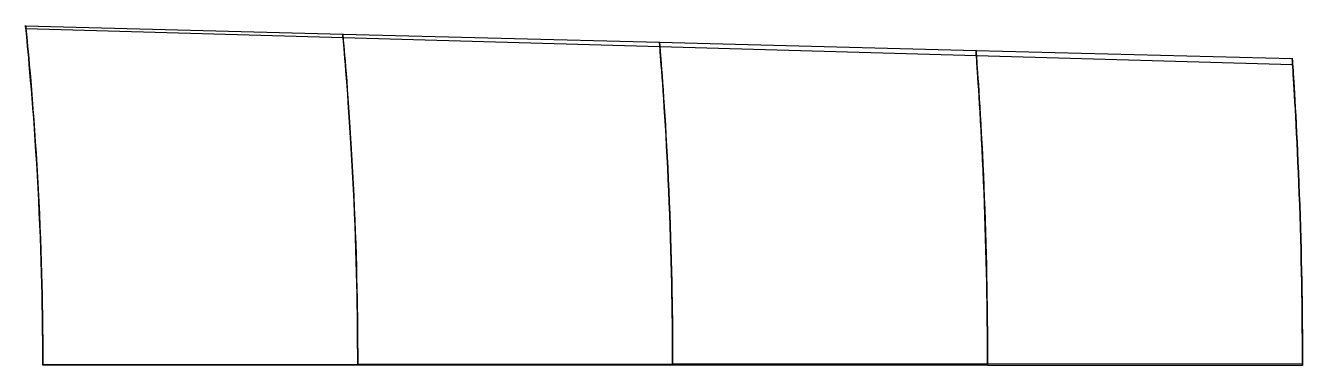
# Model space of a CAD drawing. Extents: x 296 to 410, y 0 to 30.
import ezdxf

# ---------------------------------------------------------------- set-up
doc = ezdxf.new("R2010")
doc.units = 0

msp = doc.modelspace()

# ---------------------------------------------------------------- linework, layer by layer
at = {"layer": '1', "color": 2}
for points in [[(296.469163, 30.166792, 34.838291), (296.468089, 30.177345, 34.859274), (296.467387, 30.18424, 34.881735), (296.467077, 30.187281, 34.905037), (296.467169, 30.186383, 34.928515), (296.467659, 30.181571, 34.951502), (296.468533, 30.172984, 34.973348), (296.469766, 30.160866, 34.99343), (296.471322, 30.145565, 35.011182), (296.473157, 30.127515, 35.0261), (296.475218, 30.10723, 35.037762), (296.477445, 30.085289, 35.04584), (296.479776, 30.062313, 35.050104), (296.482143, 30.038955, 35.050436), (296.48448, 30.015877, 35.046827), (296.486721, 29.993734, 35.039379), (296.488803, 29.973153, 35.028303), (296.490666, 29.954715, 35.013912), (296.492259, 29.938944, 34.996614)], [(324.668622, 29.432738, 35.532154), (324.667505, 29.44505, 35.559416), (324.666815, 29.452664, 35.588348), (324.66657, 29.455366, 35.618142), (324.666777, 29.453082, 35.647963), (324.66743, 29.445877, 35.676977), (324.668512, 29.433954, 35.704374), (324.669989, 29.417649, 35.729389), (324.671822, 29.397419, 35.751327), (324.673956, 29.373833, 35.769575), (324.676333, 29.347551, 35.783627), (324.678885, 29.319308, 35.793094), (324.681539, 29.289895, 35.797712), (324.684223, 29.260132, 35.797355), (324.68686, 29.230851, 35.792034), (324.689379, 29.202866, 35.781898), (324.691708, 29.176959, 35.767229), (324.693784, 29.15385, 35.748435), (324.695549, 29.134182, 35.726039)], [(352.834405, 28.703355, 36.2249), (352.833288, 28.717078, 36.258834), (352.832642, 28.725018, 36.294567), (352.832484, 28.726956, 36.331113), (352.832819, 28.722839, 36.367467), (352.833638, 28.712784, 36.402626), (352.834916, 28.697068, 36.435625), (352.836619, 28.676128, 36.465557), (352.838697, 28.650542, 36.491603), (352.841094, 28.621017, 36.51305), (352.84374, 28.588368, 36.529312), (352.846564, 28.553494, 36.539945), (352.849487, 28.517355, 36.54466), (352.852428, 28.480944, 36.543332), (352.855306, 28.44526, 36.535997), (352.858044, 28.411283, 36.522857), (352.860566, 28.379943, 36.504273), (352.862804, 28.352099, 36.480754), (352.864698, 28.328512, 36.452943)], [(380.974023, 27.978459, 36.916538), (380.972936, 27.993245, 36.957527), (380.972358, 28.001122, 37.00038), (380.972302, 28.001875, 37.043933), (380.972772, 27.995486, 37.087003), (380.973753, 27.98213, 37.128425), (380.975218, 27.962173, 37.167078), (380.977127, 27.936157, 37.201916), (380.979425, 27.904793, 37.232002), (380.98205, 27.868933, 37.256525), (380.984929, 27.82955, 37.274826), (380.987983, 27.787713, 37.286415), (380.991128, 27.744554, 37.290982), (380.99428, 27.701243, 37.288408), (380.997352, 27.658948, 37.278763), (381.000264, 27.618812, 37.26231), (381.002937, 27.581917, 37.239493), (381.0053, 27.549258, 37.210926), (381.00729, 27.521714, 37.177379)], [(409.092908, 27.257895, 37.607002), (409.091875, 27.273394, 37.655436), (409.09138, 27.280815, 37.705734), (409.091437, 27.279961, 37.756553), (409.092044, 27.270856, 37.806534), (409.093184, 27.253747, 37.854344), (409.094826, 27.229092, 37.898711), (409.096924, 27.197555, 37.938453), (409.09942, 27.159982, 37.972517), (409.102246, 27.117377, 38), (409.105326, 27.070881, 38.020177), (409.108575, 27.021736, 38.032516), (409.111906, 26.971251, 38.036695), (409.115231, 26.920772, 38.032605), (409.118461, 26.871642, 38.02036), (409.121511, 26.825165, 38.000285), (409.124301, 26.782576, 37.972915), (409.126759, 26.745004, 37.938975), (409.128821, 26.713446, 37.899365)]]:
    msp.add_polyline3d(points, dxfattribs=at)
at = {"layer": '1', "color": 3}
for points in [[(297.999991, 0.074236, 3.224531), (297.999926, 0.21054, 3.308436), (297.999672, 0.44238, 3.451851), (297.99901, 0.768108, 3.654837), (297.997643, 1.185224, 3.91765), (297.99521, 1.689553, 4.241775), (297.991316, 2.275054, 4.63009), (297.985535, 2.93615, 5.083962), (297.977396, 3.670389, 5.600117), (297.966466, 4.470454, 6.180344), (297.952334, 5.32979, 6.82461), (297.93456, 6.244827, 7.528616), (297.912922, 7.203518, 8.297112), (297.887056, 8.203755, 9.122652), (297.856787, 9.237668, 10.003791), (297.822082, 10.29599, 10.939922), (297.782748, 11.376942, 11.921799), (297.739034, 12.468676, 12.950582), (297.690825, 13.571033, 14.014752), (297.638537, 14.67315, 15.113704), (297.582323, 15.772164, 16.23844), (297.522628, 16.860769, 17.384358), (297.459963, 17.932378, 18.546018), (297.394767, 18.982947, 19.71559), (297.327797, 20.004534, 20.888946), (297.259457, 20.995601, 22.056257), (297.190691, 21.947507, 23.214272), (297.121869, 22.860333, 24.352353), (297.053882, 23.727436, 25.466044), (296.987253, 24.547332, 26.546892), (296.922543, 25.318044, 27.587383), (296.860593, 26.034371, 28.583048), (296.801588, 26.698635, 29.52401), (296.746339, 27.305866, 30.406674), (296.695167, 27.856377, 31.223937), (296.648334, 28.350764, 31.969168), (296.606392, 28.786252, 32.638863), (296.569633, 29.162522, 33.228318), (296.538178, 29.480655, 33.732496), (296.512244, 29.740364, 34.148023), (296.492013, 29.941381, 34.472162), (296.477621, 30.08355, 34.702755), (296.469163, 30.166792, 34.838291)], [(325.999986, 0.094222, 2.423551), (325.999917, 0.23214, 2.510024), (325.999666, 0.466752, 2.657929), (325.999028, 0.796258, 2.867374), (325.997725, 1.217914, 3.138818), (325.995426, 1.726865, 3.47432), (325.991773, 2.315967, 3.877661), (325.986385, 2.979356, 4.350233), (325.978833, 3.714852, 4.888493), (325.968743, 4.514285, 5.494773), (325.955762, 5.370394, 6.169467), (325.9395, 6.2803, 6.907496), (325.919801, 7.230712, 7.714139), (325.896376, 8.219009, 8.582546), (325.869051, 9.239118, 9.508996), (325.837904, 10.279109, 10.495082), (325.802706, 11.340065, 11.528745), (325.763775, 12.408185, 12.612405), (325.720981, 13.4849, 13.733187), (325.674701, 14.559844, 14.889435), (325.625133, 15.629229, 16.073061), (325.572612, 16.687543, 17.277472), (325.517703, 17.726389, 18.498613), (325.460686, 18.744118, 19.726481), (325.402367, 19.730671, 20.958404), (325.34295, 20.687307, 22.182322), (325.28344, 21.602858, 23.396626), (325.223971, 22.480401, 24.588464), (325.165461, 23.311437, 25.754569), (325.10823, 24.09645, 26.885028), (325.052815, 24.832794, 27.972867), (324.999914, 25.515799, 29.013034), (324.949607, 26.148667, 29.995269), (324.902664, 26.725624, 30.916404), (324.859267, 27.248055, 31.768683), (324.819594, 27.716984, 32.545323), (324.784155, 28.129209, 33.24302), (324.753166, 28.484757, 33.856932), (324.726673, 28.785205, 34.381792), (324.704846, 29.030381, 34.814194), (324.68783, 29.220084, 35.151393), (324.67573, 29.354219, 35.391221), (324.668622, 29.432738, 35.532154)], [(353.999981, 0.114724, 1.622995), (353.999908, 0.25465, 1.712242), (353.999657, 0.492638, 1.864955), (353.999035, 0.826749, 2.081307), (353.997779, 1.253938, 2.361976), (353.995582, 1.768553, 2.709605), (353.992119, 2.362162, 3.12889), (353.987043, 3.028793, 3.621032), (353.979963, 3.766421, 4.182355), (353.970552, 4.56596, 4.815665), (353.958516, 5.419339, 5.5218), (353.943505, 6.324195, 6.29513), (353.925406, 7.266852, 7.140478), (353.904021, 8.242807, 8.052836), (353.879156, 9.248941, 9.025339), (353.850988, 10.270273, 10.061791), (353.81926, 11.310678, 11.147783), (353.784337, 12.354867, 12.286307), (353.746105, 13.404964, 13.464112), (353.704854, 14.452551, 14.677339), (353.660873, 15.491512, 15.919789), (353.614362, 16.519178, 17.182317), (353.565956, 17.52468, 18.462556), (353.515782, 18.509231, 19.748194), (353.464699, 19.460376, 21.038024), (353.412733, 20.382356, 22.317832), (353.360946, 21.261275, 23.587602), (353.30927, 22.103388, 24.832397), (353.258649, 22.898183, 26.050077), (353.209221, 23.648391, 27.22922), (353.161529, 24.350246, 28.363618), (353.116125, 25.000051, 29.447411), (353.07301, 25.601749, 30.470065), (353.032935, 26.148547, 31.428906), (352.995956, 26.643103, 32.315467), (352.962186, 27.086814, 33.122827), (352.932102, 27.476009, 33.847937), (352.905861, 27.811034, 34.485783), (352.88345, 28.093965, 35.030893), (352.865, 28.324761, 35.479811), (352.850624, 28.503285, 35.82979), (352.840407, 28.629485, 36.078658), (352.834405, 28.703355, 36.2249)], [(381.999976, 0.1357, 0.822839), (381.999899, 0.278065, 0.915107), (381.999646, 0.520031, 1.072965), (381.999033, 0.859575, 1.296697), (381.997811, 1.293282, 1.587208), (381.99569, 1.81456, 1.94775), (381.992375, 2.413593, 2.383842), (381.987547, 3.084462, 2.896329), (381.98085, 3.824934, 3.481753), (381.971998, 4.625256, 4.143031), (381.96074, 5.476586, 4.881297), (381.946779, 6.37639, 5.691073), (381.930022, 7.311542, 6.575855), (381.910361, 8.275025, 7.532732), (381.887582, 9.266877, 8.551987), (381.861939, 10.269333, 9.638967), (381.833178, 11.288229, 10.777995), (381.801657, 12.308318, 11.971116), (381.767313, 13.331115, 13.205949), (381.730342, 14.350814, 14.476061), (381.69111, 15.358922, 15.776929), (381.649706, 16.355491, 17.097265), (381.606822, 17.327255, 18.436024), (381.562454, 18.278231, 19.77894), (381.517507, 19.193529, 21.126069), (381.471854, 20.080462, 22.46127), (381.426593, 20.922571, 23.785745), (381.381494, 21.729145, 25.082721), (381.337524, 22.48761, 26.351198), (381.294656, 23.203138, 27.578219), (381.253463, 23.870414, 28.7585), (381.21434, 24.487286, 29.885072), (381.177262, 25.057827, 30.947566), (381.142938, 25.574614, 31.943478), (381.111324, 26.041476, 32.863704), (381.082483, 26.460177, 33.701277), (381.056868, 26.826535, 34.45332), (381.034585, 27.141199, 35.114674), (381.015573, 27.406814, 35.679656), (380.999932, 27.623398, 36.144815), (380.987753, 27.790858, 36.507374), (380.979102, 27.909209, 36.765131), (380.974023, 27.978459, 36.916538)], [(409.99997, 0.15715, 0.023071), (409.999889, 0.30225, 0.118522), (409.999633, 0.548805, 0.281875), (409.999024, 0.894614, 0.513474), (409.997824, 1.335828, 0.81446), (409.995759, 1.864784, 1.188676), (409.992559, 2.470112, 1.642444), (409.987929, 3.146149, 2.176085), (409.981543, 3.890274, 2.786465), (409.973151, 4.692035, 3.476575), (409.962544, 5.541884, 4.247696), (409.949474, 6.436512, 5.094958), (409.933853, 7.364531, 6.019662), (409.915669, 8.315295, 7.02161), (409.894682, 9.292467, 8.088176), (409.871207, 10.27589, 9.225705), (409.845008, 11.272518, 10.418054), (409.816405, 12.268439, 11.665469), (409.78542, 13.263077, 12.957321), (409.752129, 14.254572, 14.283962), (409.716988, 15.23121, 15.642976), (409.679974, 16.196258, 17.020728), (409.641831, 17.133884, 18.417461), (409.602448, 18.05088, 19.817209), (409.562755, 18.930134, 21.220917), (409.522508, 19.781693, 22.610945), (409.482818, 20.586926, 23.989306), (409.44333, 21.357892, 25.33788), (409.405027, 22.079943, 26.656412), (409.367735, 22.760878, 27.930615), (409.332073, 23.393464, 29.156211), (409.298279, 23.977457, 30.324996), (409.266312, 24.517045, 31.42673), (409.236857, 25.003898, 32.459162), (409.209776, 25.443252, 33.412604), (409.185097, 25.837111, 34.279972), (409.163252, 26.180782, 35.058581), (409.144304, 26.475243, 35.743116), (409.128155, 26.723644, 36.327731), (409.114879, 26.926119, 36.808914), (409.104549, 27.082621, 37.18388), (409.097213, 27.193196, 37.450422), (409.092908, 27.257895, 37.607002)]]:
    msp.add_polyline3d(points, dxfattribs=at)
at = {"layer": '1', "color": 7}
for points in [[(296.469163, 30.166792, 34.838291), (324.668622, 29.432738, 35.532154), (352.834405, 28.703355, 36.2249), (380.974023, 27.978459, 36.916538), (409.092908, 27.257895, 37.607002)], [(296.492259, 29.938944, 34.996614), (324.695549, 29.134182, 35.726039), (352.864698, 28.328512, 36.452943), (381.00729, 27.521714, 37.177379), (409.128821, 26.713446, 37.899365)], [(297.999991, 0.074236, 3.224531), (325.999986, 0.094222, 2.423551), (353.999981, 0.114724, 1.622995), (381.999976, 0.1357, 0.822839), (409.99997, 0.15715, 0.023071)], [(297.999999, 0.024527, 3.287173), (325.999999, 0.025, 2.504003), (353.999999, 0.022722, 1.721714), (382, 0.017539, 0.939984), (410, 0.009364, 0.158512)], [(298, 0, -112), (298, 0, 0), (298, 0, 3.21668), (298, 0, 3.746837), (298, 0, 4.276994), (298, 0, 4.807151), (298, 0, 5.337308), (298, 0, 5.867465), (298, 0, 6.397622), (298, 0, 6.927779), (298, 0, 7.457936), (298, 0, 7.988093), (298, 0, 8.51825), (298, 0, 9.048407), (298, 0, 9.578564), (298, 0, 10.108721), (298, 0, 10.638878), (298, 0, 11.169035), (298, 0, 11.699192), (298, 0, 12.229349), (298, 0, 12.759506), (298, 0, 13.289663), (298, 0, 13.81982), (298, 0, 14.349977), (298, 0, 14.880134), (298, 0, 15.410291), (298, 0, 15.940448), (298, 0, 16.470605), (298, 0, 17.000762), (298, 0, 17.530919), (298, 0, 18.061076), (298, 0, 18.591233), (298, 0, 19.12139), (298, 0, 19.651547), (298, 0, 20.181704), (298, 0, 20.711861), (298, 0, 21.242018), (298, 0, 21.772175), (298, 0, 22.302332), (298, 0, 22.832489), (298, 0, 23.362646), (298, 0, 23.892803), (298, 0, 24.42296), (298, 0, 24.953117), (298, 0, 25.483274), (298, 0, 26.013431), (298, 0, 26.543588), (298, 0, 27.073745), (298, 0, 27.603902), (298, 0, 28.134059), (298, 0, 28.664216), (298, 0, 29.194373), (298, 0, 29.72453), (298, 0, 30.254687), (298, 0, 30.784844), (298, 0, 31.315001), (298, 0, 31.845158), (298, 0, 32.375315), (298, 0, 32.905472), (298, 0, 33.435629), (298, 0, 33.965786), (298, 0, 34.495943), (298, 0, 35.0261), (298, 0, 38), (298, 0, 150)], [(410, 0, -112), (410, 0, 0), (410, 0, 0.633333), (410, 0, 1.266667), (410, 0, 1.9), (410, 0, 2.533333), (410, 0, 3.166667), (410, 0, 3.8), (410, 0, 4.433333), (410, 0, 5.066667), (410, 0, 5.7), (410, 0, 6.333333), (410, 0, 6.966667), (410, 0, 7.6), (410, 0, 8.233333), (410, 0, 8.866667), (410, 0, 9.5), (410, 0, 10.133333), (410, 0, 10.766667), (410, 0, 11.4), (410, 0, 12.033333), (410, 0, 12.666667), (410, 0, 13.3), (410, 0, 13.933333), (410, 0, 14.566667), (410, 0, 15.2), (410, 0, 15.833333), (410, 0, 16.466667), (410, 0, 17.1), (410, 0, 17.733333), (410, 0, 18.366667), (410, 0, 19), (410, 0, 19.633333), (410, 0, 20.266667), (410, 0, 20.9), (410, 0, 21.533333), (410, 0, 22.166667), (410, 0, 22.8), (410, 0, 23.433333), (410, 0, 24.066667), (410, 0, 24.7), (410, 0, 25.333333), (410, 0, 25.966667), (410, 0, 26.6), (410, 0, 27.233333), (410, 0, 27.866667), (410, 0, 28.5), (410, 0, 29.133333), (410, 0, 29.766667), (410, 0, 30.4), (410, 0, 31.033333), (410, 0, 31.666667), (410, 0, 32.3), (410, 0, 32.933333), (410, 0, 33.566667), (410, 0, 34.2), (410, 0, 34.833333), (410, 0, 35.466667), (410, 0, 36.1), (410, 0, 36.733333), (410, 0, 37.366667), (410, 0, 38), (410, 0, 150)]]:
    msp.add_polyline3d(points, dxfattribs=at)
at = {"layer": '1', "color": 1}
for points in [[(296.492259, 29.938944, 34.996614), (296.502008, 29.842236, 34.87087), (296.518571, 29.67721, 34.657012), (296.541802, 29.44418, 34.356552), (296.571489, 29.143645, 33.971632), (296.607361, 28.776261, 33.505006), (296.649081, 28.342951, 32.959934), (296.696108, 27.846361, 32.339093), (296.747968, 27.288157, 31.646487), (296.804341, 26.668022, 30.888235), (296.86452, 25.989546, 30.068152), (296.927774, 25.256626, 29.190306), (296.993756, 24.468527, 28.262889), (297.06145, 23.632496, 27.288314), (297.130415, 22.748992, 26.274795), (297.1999, 21.822455, 25.22778), (297.269102, 20.858596, 24.151936), (297.33757, 19.858739, 23.055979), (297.404383, 18.831702, 21.942385), (297.469211, 17.778315, 20.820861), (297.531291, 16.707213, 19.694276), (297.590282, 15.621267, 18.570863), (297.645666, 14.527828, 17.454737), (297.697121, 13.432205, 16.351917), (297.744419, 12.339397, 15.268723), (297.787225, 11.259165, 14.206499), (297.825608, 10.193478, 13.17436), (297.859336, 9.155119, 12.169868), (297.888664, 8.145173, 11.202616), (297.913618, 7.174675, 10.271126), (297.934516, 6.246942, 9.381907), (297.951678, 5.366345, 8.539988), (297.965376, 4.54257, 7.743769), (297.976091, 3.774812, 7.003236), (297.984185, 3.070094, 6.31875), (297.990078, 2.431724, 5.694372), (297.994186, 1.861422, 5.13546), (297.996874, 1.364867, 4.641823), (297.998506, 0.943651, 4.217429), (297.9994, 0.597904, 3.867286), (297.999819, 0.328545, 3.594582), (297.999968, 0.137037, 3.40089), (297.999999, 0.024527, 3.287173)], [(324.695549, 29.134182, 35.726039), (324.704125, 29.038442, 35.59681), (324.718694, 28.875067, 35.376987), (324.739125, 28.644386, 35.068104), (324.765227, 28.346915, 34.672319), (324.796758, 27.983318, 34.192411), (324.833414, 27.554554, 33.631661), (324.874679, 27.063688, 32.992567), (324.920116, 26.512608, 32.279083), (324.96949, 25.900396, 31.497659), (325.022153, 25.230933, 30.652073), (325.077389, 24.508997, 29.745903), (325.134973, 23.732872, 28.787933), (325.193965, 22.91037, 27.780481), (325.253961, 22.042257, 26.731419), (325.314368, 21.132014, 25.647045), (325.374378, 20.186981, 24.530943), (325.433735, 19.206359, 23.393367), (325.491478, 18.20158, 22.235054), (325.547493, 17.170605, 21.067816), (325.600984, 16.124497, 19.892829), (325.651786, 15.063668, 18.720321), (325.699356, 13.99749, 17.552838), (325.743514, 12.929144, 16.398371), (325.784009, 11.865063, 15.261912), (325.820599, 10.813762, 14.146368), (325.853344, 9.777437, 13.060441), (325.88201, 8.770157, 12.001026), (325.906894, 7.790802, 10.979638), (325.927961, 6.853048, 9.992631), (325.945563, 5.957343, 9.049357), (325.959953, 5.109677, 8.153185), (325.971388, 4.319062, 7.30371), (325.980306, 3.583328, 6.511998), (325.987011, 2.910079, 5.778152), (325.991874, 2.301823, 5.107152), (325.995252, 1.759364, 4.505331), (325.997453, 1.288595, 3.972619), (325.998783, 0.890782, 3.513358), (325.999511, 0.564916, 3.133754), (325.999851, 0.311216, 2.837811), (325.999974, 0.130888, 2.627489), (325.999999, 0.025, 2.504003)], [(352.864698, 28.328512, 36.452943), (352.872312, 28.233516, 36.320154), (352.885243, 28.071432, 36.09428), (352.903372, 27.842591, 35.77685), (352.926526, 27.547539, 35.370035), (352.954487, 27.186953, 34.876653), (352.986976, 26.761812, 34.300021), (353.0235, 26.275622, 33.642484), (353.063651, 25.730493, 32.907913), (353.107259, 25.124961, 32.103093), (353.153729, 24.463107, 31.231817), (353.202347, 23.750827, 30.29711), (353.253001, 22.985156, 29.308469), (353.304813, 22.174514, 28.268105), (353.357386, 21.320363, 27.183375), (353.410282, 20.424806, 26.061636), (353.462671, 19.497176, 24.905283), (353.51447, 18.534286, 23.726135), (353.564676, 17.550486, 22.523219), (353.613357, 16.540675, 21.310408), (353.659687, 15.518554, 20.087221), (353.703657, 14.481806, 18.865881), (353.744688, 13.442306, 17.647205), (353.782744, 12.400408, 16.441484), (353.817517, 11.365063, 15.251769), (353.848894, 10.342147, 14.083486), (353.876884, 9.335467, 12.943818), (353.901284, 8.359503, 11.829939), (353.922409, 7.411379, 10.754591), (353.940186, 6.507292, 9.712463), (353.954998, 5.644417, 8.715758), (353.967028, 4.831487, 7.765335), (353.97654, 4.075457, 6.863233), (353.983925, 3.373597, 6.020655), (353.989443, 2.733894, 5.237695), (353.993423, 2.157926, 4.520282), (353.996176, 1.645479, 3.875692), (353.997958, 1.20252, 3.304138), (353.999027, 0.830139, 2.810137), (353.999609, 0.525984, 2.401125), (353.999882, 0.289437, 2.081953), (353.999979, 0.121372, 1.855), (353.999999, 0.022722, 1.721714)], [(381.00729, 27.521714, 37.177379), (381.0141, 27.427282, 37.041012), (381.025665, 27.26614, 36.808979), (381.041875, 27.038662, 36.482857), (381.062572, 26.745393, 36.064849), (381.087557, 26.387009, 35.557791), (381.11657, 25.96459, 34.965004), (381.149137, 25.48206, 34.288754), (381.184872, 24.941793, 33.532832), (381.223663, 24.341712, 32.704307), (381.264957, 23.686127, 31.807078), (381.308049, 22.981984, 30.84368), (381.35289, 22.225517, 29.823979), (381.398698, 21.425063, 28.750591), (381.445042, 20.583481, 27.629977), (381.491636, 19.701067, 26.470729), (381.537627, 18.789341, 25.274039), (381.583065, 17.84278, 24.053229), (381.626933, 16.878501, 22.805879), (381.669433, 15.888489, 21.547561), (381.709721, 14.889231, 20.276322), (381.74791, 13.875621, 19.006189), (381.783405, 12.862034, 17.736552), (381.816279, 11.846052, 16.479639), (381.846193, 10.839049, 15.236941), (381.873136, 9.844177, 14.016206), (381.897063, 8.86753, 12.822696), (381.917833, 7.922676, 11.655114), (381.93574, 7.006484, 10.525922), (381.950703, 6.136844, 9.4292), (381.963122, 5.307878, 8.379359), (381.973125, 4.531242, 7.375051), (381.980988, 3.811159, 6.421032), (381.987051, 3.145256, 5.527779), (381.991548, 2.541169, 4.696103), (381.994767, 1.999557, 3.932756), (381.996978, 1.519399, 3.245617), (381.998398, 1.106345, 2.63555), (381.999241, 0.761442, 2.107102), (381.999697, 0.480874, 1.668872), (381.999909, 0.263017, 1.326594), (381.999985, 0.108333, 1.083092), (382, 0.017539, 0.939984)], [(409.128821, 26.713446, 37.899365), (409.134954, 26.619348, 37.759301), (409.145367, 26.458808, 37.521), (409.159959, 26.232194, 37.186032), (409.178582, 25.940086, 36.756616), (409.201052, 25.583178, 36.235632), (409.22713, 25.162586, 35.626428), (409.256353, 24.68274, 34.931155), (409.288357, 24.146241, 34.15357), (409.323072, 23.550422, 33.301054), (409.35999, 22.899757, 32.377514), (409.398401, 22.202464, 31.38508), (409.438319, 21.453744, 30.334056), (409.479041, 20.661915, 29.22739), (409.520099, 19.831504, 28.070603), (409.56134, 18.960715, 26.873563), (409.601893, 18.063472, 25.636447), (409.641912, 17.131947, 24.373673), (409.68039, 16.185725, 23.081897), (409.717614, 15.214369, 21.777907), (409.752747, 14.236787, 20.458734), (409.785994, 13.245333, 19.139804), (409.816752, 12.256841, 17.819342), (409.845187, 11.266013, 16.51142), (409.870926, 10.287091, 15.215797), (409.894064, 9.319675, 13.942949), (409.914485, 8.373481, 12.695559), (409.932133, 7.459675, 11.474731), (409.947258, 6.576139, 10.291799), (409.959796, 5.741585, 9.141039), (409.970148, 4.947461, 8.038522), (409.978397, 4.208778, 6.980641), (409.984839, 3.525881, 5.9755), (409.989759, 2.897904, 5.03199), (409.993371, 2.331499, 4.152112), (409.995932, 1.826426, 3.343311), (409.997675, 1.380799, 2.614041), (409.998781, 0.999732, 1.96595), (409.999429, 0.6844, 1.403462), (409.999775, 0.429327, 0.936332), (409.999935, 0.231731, 0.571178), (409.99999, 0.091572, 0.311285), (410, 0.009364, 0.158512)]]:
    msp.add_polyline3d(points, dxfattribs=at)
at = {"layer": '1', "color": 4}
for points in [[(297.999999, 0.024527, 3.287173), (298, 0.016593, 3.278503), (298, 0.009709, 3.269599), (298, 0.004025, 3.260655), (298, -0.000333, 3.251867), (298, -0.00327, 3.243429), (298, -0.004721, 3.235526), (298, -0.004653, 3.228331), (298, -0.003068, 3.222003), (298, 0, 3.21668), (298, 0.004484, 3.21248), (298, 0.010284, 3.209494), (297.999999, 0.017275, 3.207789), (297.999999, 0.025302, 3.207403), (297.999998, 0.034189, 3.208342), (297.999997, 0.04374, 3.210588), (297.999995, 0.053746, 3.21409), (297.999993, 0.063986, 3.218772), (297.999991, 0.074236, 3.224531)], [(325.999999, 0.025, 2.504003), (326, 0.015725, 2.49231), (326, 0.007818, 2.480467), (326, 0.001439, 2.468712), (326, -0.003286, 2.457281), (326, -0.00626, 2.446401), (326, -0.007424, 2.436292), (326, -0.006754, 2.427155), (326, -0.004263, 2.419174), (326, 0, 2.41251), (326, 0.005949, 2.407295), (326, 0.013466, 2.403635), (325.999999, 0.0224, 2.401603), (325.999998, 0.032571, 2.401239), (325.999997, 0.043776, 2.402552), (325.999995, 0.05579, 2.405515), (325.999993, 0.068372, 2.410068), (325.99999, 0.081269, 2.416121), (325.999986, 0.094222, 2.423551)], [(353.999999, 0.022722, 1.721714), (354, 0.012479, 1.706725), (354, 0.003925, 1.691729), (354, -0.002785, 1.677001), (354, -0.007527, 1.662809), (354, -0.010214, 1.649411), (354, -0.010797, 1.637051), (354, -0.009264, 1.625956), (354, -0.005644, 1.616327), (354, 0, 1.60834), (354, 0.007564, 1.602141), (354, 0.016911, 1.597843), (353.999999, 0.02787, 1.595525), (353.999998, 0.040242, 1.595228), (353.999996, 0.0538, 1.59696), (353.999993, 0.068298, 1.600688), (353.99999, 0.083471, 1.606344), (353.999986, 0.099041, 1.613825), (353.999981, 0.114724, 1.622995)], [(382, 0.017539, 0.939984), (382, 0.006746, 0.921481), (382, -0.002048, 0.90317), (382, -0.008696, 0.885353), (382, -0.013089, 0.868325), (382, -0.015152, 0.852368), (382, -0.014851, 0.837746), (382, -0.012191, 0.824699), (382, -0.007213, 0.813445), (382, 0, 0.80417), (382, 0.009329, 0.797027), (381.999999, 0.020621, 0.792135), (381.999999, 0.033689, 0.789575), (381.999997, 0.048316, 0.78939), (381.999995, 0.064262, 0.791583), (381.999991, 0.08126, 0.796118), (381.999987, 0.09903, 0.80292), (381.999982, 0.117278, 0.811876), (381.999976, 0.1357, 0.822839)], [(410, 0.009364, 0.158512), (410, -0.001531, 0.136336), (410, -0.010135, 0.114597), (410, -0.016317, 0.093621), (410, -0.019985, 0.073721), (409.999999, -0.021083, 0.055196), (410, -0.019593, 0.038323), (410, -0.015536, 0.023355), (410, -0.008973, 0.010517), (410, 0, 0), (410, 0.011248, -0.008037), (409.999999, 0.024604, -0.013473), (409.999998, 0.039867, -0.016227), (409.999996, 0.056809, -0.016256), (409.999993, 0.075176, -0.013561), (409.999989, 0.094693, -0.008181), (409.999984, 0.115066, -0.000196), (409.999977, 0.135989, 0.010273), (409.99997, 0.15715, 0.023071)]]:
    msp.add_polyline3d(points, dxfattribs=at)

doc.saveas('drawing.dxf')
